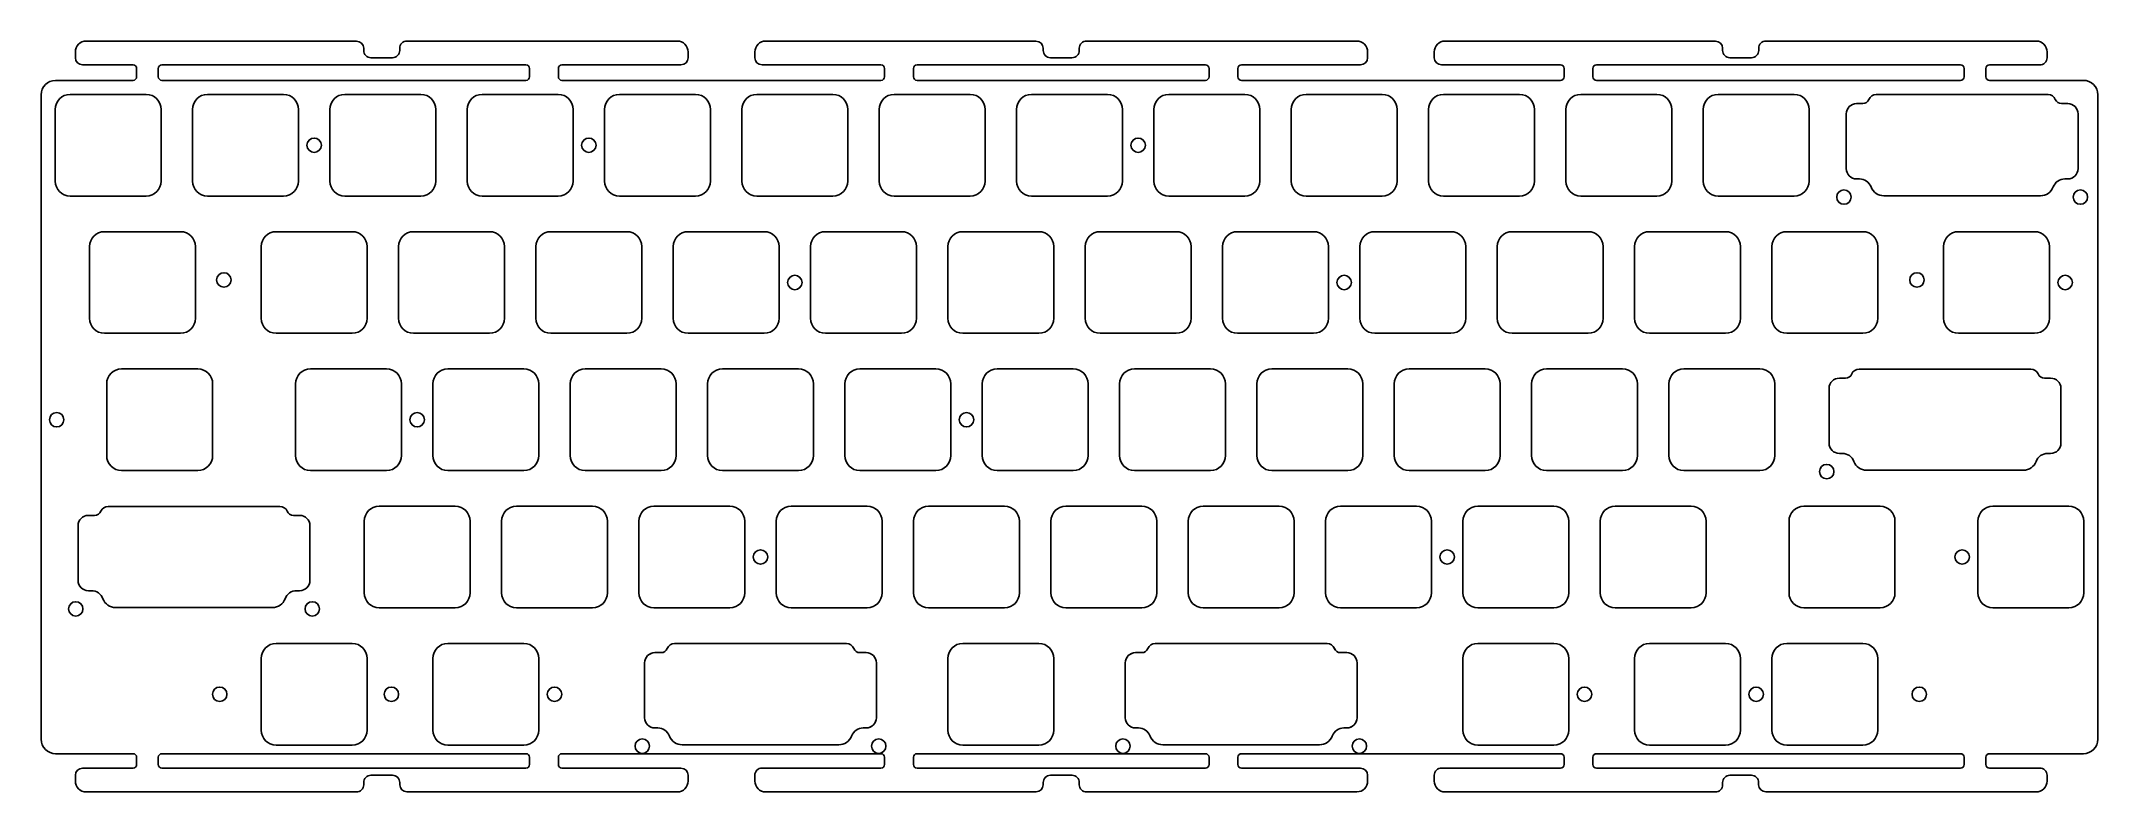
# Model space of a CAD drawing. Header units: millimetres. Extents: x -9 to 276, y -90 to 14.
import ezdxf

# ---------------------------------------------------------------- set-up
doc = ezdxf.new("R2010")
doc.units = ezdxf.units.MM
doc.layers.add('BLACK', color=7, linetype='CONTINUOUS')
doc.layers.add('Edge.Cuts', color=53, linetype='CONTINUOUS')

msp = doc.modelspace()

# ---------------------------------------------------------------- linework, layer by layer
at = {"layer": 'BLACK', "linetype": 'Continuous'}
for p, q in [((34.449869, 14.45), (-3.049999, 14.45)), ((78.949999, 14.45), (41.450004, 14.45)), ((128.701115, 14.45), (91.201251, 14.45)), ((173.201115, 14.45), (135.70125, 14.45)), ((222.952515, 14.45), (185.4525, 14.45)), ((267.452515, 14.45), (229.956413, 14.45)), ((-4.55, 12.949999), (-4.55, 12.150003)), ((35.450004, 13.15), (35.450004, 13.458978)), ((39.445279, 12.15), (36.449969, 12.15)), ((40.450004, 13.450023), (40.450004, 13.150023)), ((80.45, 12.150003), (80.45, 12.949999)), ((89.70125, 12.949999), (89.70125, 12.150003)), ((129.70125, 13.15), (129.70125, 13.458978)), ((133.696525, 12.15), (130.701215, 12.15)), ((134.70125, 13.450023), (134.70125, 13.150023)), ((174.70125, 12.150023), (174.70125, 12.938833)), ((183.9525, 12.950023), (183.9525, 12.146023)), ((223.95265, 13.15), (223.95265, 13.458978)), ((227.947925, 12.15), (224.952615, 12.15)), ((228.95265, 13.450023), (228.95265, 13.150023)), ((268.9525, 12.150123), (268.9525, 12.95)), ((3.45, 9), (-7.300002, 9)), ((-3.549997, 11.15), (3.45, 11.15)), ((3.95, 10.65), (3.95, 9.5)), ((6.95, 10.65), (6.95, 9.5)), ((57.95, 11.15), (7.45, 11.15)), ((7.45, 9), (57.95, 9)), ((58.45, 9.5), (58.45, 10.65)), ((62.45, 9.5), (62.45, 10.65)), ((62.95, 11.15), (79.449997, 11.15)), ((107.20125, 9), (62.95, 9)), ((90.701253, 11.15), (107.20125, 11.15)), ((107.70125, 10.65), (107.70125, 9.5)), ((111.70125, 10.65), (111.70125, 9.5)), ((152.20125, 11.15), (112.20125, 11.15)), ((112.20125, 9), (152.20125, 9)), ((152.70125, 9.5), (152.70125, 10.65)), ((156.70125, 9.5), (156.70125, 10.65)), ((157.20125, 11.15), (173.705905, 11.15)), ((201.4525, 9), (157.20125, 9)), ((184.952515, 11.15), (201.4525, 11.15)), ((201.9525, 10.65), (201.9525, 9.5)), ((205.9525, 10.65), (205.9525, 9.5)), ((256.9525, 11.15), (206.4525, 11.15)), ((206.4525, 9), (256.9525, 9)), ((257.4525, 9.5), (257.4525, 10.65)), ((260.4525, 9.5), (260.4525, 10.65)), ((260.9525, 11.15), (267.94137, 11.15)), ((274.000015, 9), (260.9525, 9)), ((-9.3, 7.000001), (-9.3, -82.449997)), ((5.275, 7.05), (-5.275001, 7.05)), ((24.325, 7.05), (13.775, 7.05)), ((43.375, 7.05), (32.825, 7.05)), ((62.425, 7.05), (51.875, 7.05)), ((81.475, 7.05), (70.925, 7.05)), ((100.525, 7.05), (89.975, 7.05)), ((119.575, 7.05), (109.025, 7.05)), ((138.625, 7.05), (128.075, 7.05)), ((157.675, 7.05), (147.125, 7.05)), ((176.725, 7.05), (166.175, 7.05)), ((195.775, 7.05), (185.225, 7.05)), ((214.825, 7.05), (204.275, 7.05)), ((233.875, 7.05), (223.325, 7.05)), ((276, -82.449877), (276, 7)), ((-7.35, 4.975001), (-7.35, -4.975001)), ((7.35, 4.975), (7.35, -4.975)), ((11.7, 4.975), (11.7, -4.975)), ((26.4, 4.975), (26.4, -4.975)), ((30.75, 4.975), (30.75, -4.975)), ((45.45, 4.975), (45.45, -4.975)), ((49.8, 4.975), (49.8, -4.975)), ((64.5, 4.975), (64.5, -4.975)), ((68.85, 4.975), (68.85, -4.975)), ((83.55, 4.975), (83.55, -4.975)), ((87.9, 4.975), (87.9, -4.975)), ((102.6, 4.975), (102.6, -4.975)), ((106.95, 4.975), (106.95, -4.975)), ((121.65, 4.975), (121.65, -4.975)), ((126, 4.975), (126, -4.975)), ((140.7, 4.975), (140.7, -4.975)), ((145.05, 4.975), (145.05, -4.975)), ((159.75, 4.975), (159.75, -4.975)), ((164.1, 4.975), (164.1, -4.975)), ((178.8, 4.975), (178.8, -4.975)), ((183.15, 4.975), (183.15, -4.975)), ((197.85, 4.975), (197.85, -4.975)), ((202.2, 4.975), (202.2, -4.975)), ((216.9, 4.975), (216.9, -4.975)), ((221.25, 4.975), (221.25, -4.975)), ((235.95, 4.975), (235.95, -4.975)), ((5.275, -7.05), (-5.275001, -7.05)), ((24.325, -7.05), (13.775, -7.05)), ((43.375, -7.05), (32.825, -7.05)), ((62.425, -7.05), (51.875, -7.05)), ((81.475, -7.05), (70.925, -7.05)), ((100.525, -7.05), (89.975, -7.05)), ((119.575, -7.05), (109.025, -7.05)), ((138.625, -7.05), (128.075, -7.05)), ((157.675, -7.05), (147.125, -7.05)), ((176.725, -7.05), (166.175, -7.05)), ((195.775, -7.05), (185.225, -7.05)), ((214.825, -7.05), (204.275, -7.05)), ((233.875, -7.05), (223.325, -7.05)), ((-2.587499, -14.074999), (-2.587499, -24.025001)), ((10.0375, -12), (-0.5125, -12)), ((12.1125, -14.075), (12.112501, -14.075)), ((12.112501, -14.075), (12.112501, -24.025)), ((21.225, -14.075), (21.225, -24.025)), ((33.85, -12), (23.3, -12)), ((35.925, -14.075), (35.925, -24.025)), ((40.275, -14.075), (40.275, -24.025)), ((52.9, -12), (42.35, -12)), ((54.975, -14.075), (54.975, -24.025)), ((59.325, -14.075), (59.325, -24.025)), ((71.95, -12), (61.4, -12)), ((74.025, -14.075), (74.025, -24.025)), ((78.375, -14.075), (78.375, -24.025)), ((91, -12), (80.45, -12)), ((93.075, -14.075), (93.075, -24.025)), ((97.425, -14.075), (97.425, -24.025)), ((110.05, -12), (99.5, -12)), ((112.125, -14.075), (112.125, -24.025)), ((116.475, -14.075), (116.475, -24.025)), ((129.1, -12), (118.55, -12)), ((131.175, -14.075), (131.175, -24.025)), ((135.525, -14.075), (135.525, -24.025)), ((148.15, -12), (137.6, -12)), ((150.225, -14.075), (150.225, -24.025)), ((154.575, -14.075), (154.575, -24.025)), ((167.2, -12), (156.65, -12)), ((169.275, -14.075), (169.275, -24.025)), ((173.625, -14.075), (173.625, -24.025)), ((186.25, -12), (175.7, -12)), ((188.325, -14.075), (188.325, -24.025)), ((192.675, -14.075), (192.675, -24.025)), ((205.3, -12), (194.75, -12)), ((207.375, -14.075), (207.375, -24.025)), ((211.725, -14.075), (211.725, -24.025)), ((224.35, -12), (213.8, -12)), ((226.425, -14.075), (226.425, -24.025)), ((230.775, -14.075), (230.775, -24.025)), ((243.4, -12), (232.85, -12)), ((245.475, -14.075), (245.475, -24.025)), ((10.0375, -26.1), (-0.5125, -26.1)), ((33.85, -26.1), (23.3, -26.1)), ((52.9, -26.1), (42.35, -26.1)), ((71.95, -26.1), (61.4, -26.1)), ((91, -26.1), (80.45, -26.1)), ((110.05, -26.1), (99.5, -26.1)), ((129.1, -26.1), (118.55, -26.1)), ((148.15, -26.1), (137.6, -26.1)), ((167.2, -26.1), (156.65, -26.1)), ((186.25, -26.1), (175.7, -26.1)), ((205.3, -26.1), (194.75, -26.1)), ((224.35, -26.1), (213.8, -26.1)), ((243.4, -26.1), (232.85, -26.1)), ((12.41875, -31.05), (1.868749, -31.05)), ((38.6125, -31.05), (28.0625, -31.05)), ((57.6625, -31.05), (47.1125, -31.05)), ((76.7125, -31.05), (66.1625, -31.05)), ((95.7625, -31.05), (85.2125, -31.05)), ((114.8125, -31.05), (104.2625, -31.05)), ((133.8625, -31.05), (123.3125, -31.05)), ((152.9125, -31.05), (142.3625, -31.05)), ((171.9625, -31.05), (161.4125, -31.05)), ((191.0125, -31.05), (180.4625, -31.05)), ((210.0625, -31.05), (199.5125, -31.05)), ((229.1125, -31.05), (218.5625, -31.05)), ((-0.20625, -33.125), (-0.20625, -43.075001)), ((14.49375, -33.125), (14.49375, -43.075)), ((25.9875, -33.125), (25.9875, -43.075)), ((40.6875, -33.125), (40.6875, -43.075)), ((45.0375, -33.125), (45.0375, -43.075)), ((59.7375, -33.125), (59.7375, -43.075)), ((64.0875, -33.125), (64.0875, -43.075)), ((78.7875, -33.125), (78.7875, -43.075)), ((83.1375, -33.125), (83.1375, -43.075)), ((97.8375, -33.125), (97.8375, -43.075)), ((102.1875, -33.125), (102.1875, -43.075)), ((116.8875, -33.125), (116.8875, -43.075)), ((121.2375, -33.125), (121.2375, -43.075)), ((135.9375, -33.125), (135.9375, -43.075)), ((140.2875, -33.125), (140.2875, -43.075)), ((154.9875, -33.125), (154.9875, -43.075)), ((159.3375, -33.125), (159.3375, -43.075)), ((174.0375, -33.125), (174.0375, -43.075)), ((178.3875, -33.125), (178.3875, -43.075)), ((193.0875, -33.125), (193.0875, -43.075)), ((197.4375, -33.125), (197.4375, -43.075)), ((212.1375, -33.125), (212.1375, -43.075)), ((216.4875, -33.125), (216.4875, -43.075)), ((231.1875, -33.125), (231.1875, -43.075)), ((12.41875, -45.15), (1.86875, -45.15)), ((38.6125, -45.15), (28.0625, -45.15)), ((57.6625, -45.15), (47.1125, -45.15)), ((76.7125, -45.15), (66.1625, -45.15)), ((95.7625, -45.15), (85.2125, -45.15)), ((114.8125, -45.15), (104.2625, -45.15)), ((133.8625, -45.15), (123.3125, -45.15)), ((152.9125, -45.15), (142.3625, -45.15)), ((171.9625, -45.15), (161.4125, -45.15)), ((191.0125, -45.15), (180.4625, -45.15)), ((210.0625, -45.15), (199.5125, -45.15)), ((229.1125, -45.15), (218.5625, -45.15)), ((48.1375, -50.1), (37.5875, -50.1)), ((67.1875, -50.1), (56.6375, -50.1)), ((86.2375, -50.1), (75.6875, -50.1)), ((105.2875, -50.1), (94.7375, -50.1)), ((124.3375, -50.1), (113.7875, -50.1)), ((143.3875, -50.1), (132.8375, -50.1)), ((162.4375, -50.1), (151.8875, -50.1)), ((181.4875, -50.1), (170.9375, -50.1)), ((200.5375, -50.1), (189.9875, -50.1)), ((219.5875, -50.1), (209.0375, -50.1)), ((245.78125, -50.1), (235.231249, -50.1)), ((271.975, -50.1), (261.424999, -50.1)), ((35.5125, -52.175), (35.5125, -62.125)), ((50.2125, -52.175), (50.2125, -62.125)), ((54.5625, -52.175), (54.5625, -62.125)), ((69.2625, -52.175), (69.2625, -62.125)), ((73.6125, -52.175), (73.6125, -62.125)), ((88.3125, -52.175), (88.3125, -62.125)), ((92.6625, -52.175), (92.6625, -62.125)), ((107.3625, -52.175), (107.3625, -62.125)), ((111.7125, -52.175), (111.7125, -62.125)), ((126.4125, -52.175), (126.4125, -62.125)), ((130.7625, -52.175), (130.7625, -62.125)), ((145.4625, -52.175), (145.4625, -62.125)), ((149.8125, -52.175), (149.8125, -62.125)), ((164.5125, -52.175), (164.5125, -62.125)), ((168.8625, -52.175), (168.8625, -62.125)), ((183.5625, -52.175), (183.5625, -62.125)), ((187.9125, -52.175), (187.9125, -62.125)), ((202.6125, -52.175), (202.6125, -62.125)), ((206.9625, -52.175), (206.9625, -62.125)), ((221.6625, -52.175), (221.6625, -62.125)), ((233.15625, -52.175), (233.15625, -62.125001)), ((247.85625, -52.175), (247.85625, -62.125)), ((259.35, -52.175), (259.35, -62.125001)), ((274.05, -52.175), (274.05, -62.125)), ((48.1375, -64.2), (37.5875, -64.2)), ((67.1875, -64.2), (56.6375, -64.2)), ((86.2375, -64.2), (75.6875, -64.2)), ((105.2875, -64.2), (94.7375, -64.2)), ((124.3375, -64.2), (113.7875, -64.2)), ((143.3875, -64.2), (132.8375, -64.2)), ((162.4375, -64.2), (151.8875, -64.2)), ((181.4875, -64.2), (170.9375, -64.2)), ((200.5375, -64.2), (189.9875, -64.2)), ((219.5875, -64.2), (209.0375, -64.2)), ((245.78125, -64.2), (235.23125, -64.2)), ((271.975, -64.2), (261.425, -64.2)), ((-7.299998, -84.45), (3.45, -84.45)), ((3.95, -84.95), (3.95, -85.95)), ((6.95, -84.95), (6.95, -85.95)), ((57.95, -84.45), (7.45, -84.45)), ((58.45, -85.95), (58.45, -84.95)), ((62.45, -85.95), (62.45, -84.95)), ((62.95, -84.45), (107.20125, -84.45)), ((107.70125, -84.95), (107.70125, -85.95)), ((111.70125, -84.95), (111.70125, -85.95)), ((152.20125, -84.45), (112.20125, -84.45)), ((152.70125, -85.95), (152.70125, -84.95)), ((156.70125, -85.95), (156.70125, -84.95)), ((157.20125, -84.45), (201.4525, -84.45)), ((201.9525, -84.95), (201.9525, -85.95)), ((205.9525, -84.95), (205.9525, -85.95)), ((256.9525, -84.45), (206.4525, -84.45)), ((257.4525, -85.95), (257.4525, -84.95)), ((260.4525, -85.95), (260.4525, -84.95)), ((260.9525, -84.45), (273.984295, -84.45)), ((-4.55, -87.450003), (-4.55, -88.249999)), ((3.45, -86.45), (-3.549997, -86.45)), ((7.45, -86.45), (57.95, -86.45)), ((36.454593, -87.45), (39.449903, -87.45)), ((79.45, -86.45), (62.95, -86.45)), ((80.45, -88.249999), (80.45, -87.449998)), ((89.70125, -87.449999), (89.70125, -88.249999)), ((107.20125, -86.45), (90.70125, -86.45)), ((112.20125, -86.45), (152.20125, -86.45)), ((130.70125, -87.45), (133.701215, -87.45)), ((173.701115, -86.45), (157.20125, -86.45)), ((174.70125, -88.249977), (174.70125, -87.440912)), ((183.9525, -87.449977), (183.9525, -88.254559)), ((201.4525, -86.45), (184.9525, -86.45)), ((206.4525, -86.45), (256.9525, -86.45)), ((224.946095, -87.45), (227.941405, -87.45)), ((267.952515, -86.45), (260.9525, -86.45)), ((268.9525, -88.249877), (268.9525, -87.45)), ((-3.049999, -89.75), (34.454562, -89.75)), ((35.449868, -88.750023), (35.449868, -88.450023)), ((40.449868, -88.45), (40.449868, -88.758978)), ((41.450003, -89.75), (78.949999, -89.75)), ((91.201251, -89.75), (128.705905, -89.75)), ((129.70125, -88.749977), (129.70125, -88.449977)), ((134.70125, -88.459242), (134.70125, -88.75)), ((135.701215, -89.75), (173.206959, -89.75)), ((185.452515, -89.75), (222.94137, -89.75)), ((223.94137, -88.750023), (223.94137, -88.450023)), ((228.94137, -88.45), (228.94137, -88.758978)), ((229.941505, -89.75), (267.438888, -89.75))]:
    msp.add_line(p, q, dxfattribs=at)
at = {"layer": 'BLACK'}
for centre in [(28.575, 0), (66.675, 0), (142.875, 0), (16.04875, -18.7), (95.25, -19.05), (171.45, -19.05), (250.9012, -18.7), (-7.14375, -38.1), (42.8625, -38.1), (119.0625, -38.1), (90.4875, -57.15), (185.7375, -57.15), (257.175, -57.15)]:
    msp.add_circle(centre, 1, dxfattribs=at)
for centre, radius, start, end in [((-3.049999, 12.949999), 1.500001, 90, 180), ((34.449898, 13.449853), 1.000147, 0.52275407, 90.00166133), ((41.44999, 13.450014), 0.999986, 89.99919785, 179.99948433), ((78.949999, 12.949999), 1.500001, 0, 90), ((91.201251, 12.949999), 1.500001, 90, 180), ((128.701115, 13.449823), 1.000177, 0.52445741, 90), ((135.701215, 13.450023), 0.999965, 89.9979946, 180), ((173.201115, 12.949823), 1.500177, 359.58025821, 90), ((185.452415, 12.950023), 1.499915, 89.99675319, 180), ((222.952544, 13.449853), 1.000147, 0.52275407, 90.00166133), ((229.952636, 13.450014), 0.999986, 89.99919785, 179.99948433), ((267.452515, 12.950023), 1.499977, 359.99912146, 90), ((-3.549997, 12.150003), 1.000003, 180, 270), ((36.449926, 13.149922), 0.999922, 179.99553058, 270.00246391), ((39.449971, 13.150022), 1.000033, 269.73117609, 0.00005729), ((79.449997, 12.150003), 1.000003, 270, 0), ((90.701253, 12.150003), 1.000003, 180, 270), ((130.701215, 13.149923), 0.999923, 179.99558807, 270), ((133.701215, 13.150023), 1.000035, 269.73129094, 0), ((173.701215, 12.150023), 1.000035, 270.26870906, 0), ((184.952515, 12.150023), 1.000023, 180.22917846, 270), ((224.952572, 13.149922), 0.999922, 179.99553058, 270.00246391), ((227.952617, 13.150022), 1.000033, 269.73117609, 0.00005729), ((267.952315, 12.150123), 1.000185, 269.37299985, 0), ((-7.300001, 7.000001), 1.999999, 90.00002865, 180), ((3.449972, 10.649985), 0.500015, 0.00171878, 89.99679153), ((3.449972, 9.499985), 0.500028, 270.00320866, 0.00171878), ((7.449972, 9.499985), 0.499985, 179.99828103, 270.00320866), ((7.449972, 10.649985), 0.499972, 89.99679153, 179.99828103), ((57.949972, 10.649985), 0.500015, 0.00171878, 89.99679153), ((57.949972, 9.499985), 0.500028, 270.00320866, 0.00171878), ((62.949972, 9.499985), 0.499985, 179.99828103, 270.00320866), ((62.949972, 10.649985), 0.499972, 89.99679153, 179.99828103), ((107.201272, 10.649985), 0.500015, 0.00171895, 90.00252094), ((107.201272, 9.499985), 0.499978, 269.99747891, 0.00171895), ((112.201272, 10.649985), 0.500022, 90.00252094, 179.9982812), ((112.201272, 9.499985), 0.499985, 179.9982812, 269.99747891), ((152.201272, 10.649985), 0.500015, 0.00171895, 90.00252094), ((152.201272, 9.499985), 0.499978, 269.99747891, 0.00171895), ((157.201272, 10.649985), 0.500022, 90.00252094, 179.9982812), ((157.201272, 9.499985), 0.499985, 179.9982812, 269.99747891), ((201.452472, 10.649985), 0.500015, 0.00171878, 89.99679153), ((201.452472, 9.499985), 0.500028, 270.00320866, 0.00171878), ((206.452472, 9.499985), 0.499985, 179.99828103, 270.00320866), ((206.452472, 10.649985), 0.499972, 89.99679153, 179.99828103), ((256.952472, 10.649985), 0.500015, 0.00171878, 89.99679153), ((256.952472, 9.499985), 0.500028, 270.00320866, 0.00171878), ((260.952472, 9.499985), 0.499985, 179.99828103, 270.00320866), ((260.952472, 10.649985), 0.499972, 89.99679153, 179.99828103), ((274.000015, 7.000023), 1.999977, 359.99934109, 90), ((-5.275001, 4.975001), 2.074999, 90, 180), ((5.275, 4.975), 2.075, 0, 90), ((13.775, 4.975), 2.075, 90, 180), ((24.325, 4.975), 2.075, 0, 90), ((32.825, 4.975), 2.075, 90, 180), ((43.375, 4.975), 2.075, 0, 90), ((51.875, 4.975), 2.075, 90, 180), ((62.425, 4.975), 2.075, 0, 90), ((70.925, 4.975), 2.075, 90, 180), ((81.475, 4.975), 2.075, 0, 90), ((89.975, 4.975), 2.075, 90, 180), ((100.525, 4.975), 2.075, 0, 90), ((109.025, 4.975), 2.075, 90, 180), ((119.575, 4.975), 2.075, 0, 90), ((128.075, 4.975), 2.075, 90, 180), ((138.625, 4.975), 2.075, 0, 90), ((147.125, 4.975), 2.075, 90, 180), ((157.675, 4.975), 2.075, 0, 90), ((166.175, 4.975), 2.075, 90, 180), ((176.725, 4.975), 2.075, 0, 90), ((185.225, 4.975), 2.075, 90, 180), ((195.775, 4.975), 2.075, 0, 90), ((204.275, 4.975), 2.075, 90, 180), ((214.825, 4.975), 2.075, 0, 90), ((223.325, 4.975), 2.075, 90, 180), ((233.875, 4.975), 2.075, 0, 90), ((-5.275001, -4.975001), 2.074999, 180, 270), ((5.275, -4.975), 2.075, 270, 0), ((13.775, -4.975), 2.075, 180, 270), ((24.325, -4.975), 2.075, 270, 0), ((32.825, -4.975), 2.075, 180, 270), ((43.375, -4.975), 2.075, 270, 0), ((51.875, -4.975), 2.075, 180, 270), ((62.425, -4.975), 2.075, 270, 0), ((70.925, -4.975), 2.075, 180, 270), ((81.475, -4.975), 2.075, 270, 0), ((89.975, -4.975), 2.075, 180, 270), ((100.525, -4.975), 2.075, 270, 0), ((109.025, -4.975), 2.075, 180, 270), ((119.575, -4.975), 2.075, 270, 0), ((128.075, -4.975), 2.075, 180, 270), ((138.625, -4.975), 2.075, 270, 0), ((147.125, -4.975), 2.075, 180, 270), ((157.675, -4.975), 2.075, 270, 0), ((166.175, -4.975), 2.075, 180, 270), ((176.725, -4.975), 2.075, 270, 0), ((185.225, -4.975), 2.075, 180, 270), ((195.775, -4.975), 2.075, 270, 0), ((204.275, -4.975), 2.075, 180, 270), ((214.825, -4.975), 2.075, 270, 0), ((223.325, -4.975), 2.075, 180, 270), ((233.875, -4.975), 2.075, 270, 0), ((-0.5125, -14.074999), 2.074999, 90, 180), ((10.0375, -14.075), 2.075, 0, 90), ((23.3, -14.075), 2.075, 90, 180), ((33.85, -14.075), 2.075, 0, 90), ((42.35, -14.075), 2.075, 90, 180), ((52.9, -14.075), 2.075, 0, 90), ((61.4, -14.075), 2.075, 90, 180), ((71.95, -14.075), 2.075, 0, 90), ((80.45, -14.075), 2.075, 90, 180), ((91, -14.075), 2.075, 0, 90), ((99.5, -14.075), 2.075, 90, 180), ((110.05, -14.075), 2.075, 0, 90), ((118.55, -14.075), 2.075, 90, 180), ((129.1, -14.075), 2.075, 0, 90), ((137.6, -14.075), 2.075, 90, 180), ((148.15, -14.075), 2.075, 0, 90), ((156.65, -14.075), 2.075, 90, 180), ((167.2, -14.075), 2.075, 0, 90), ((175.7, -14.075), 2.075, 90, 180), ((186.25, -14.075), 2.075, 0, 90), ((194.75, -14.075), 2.075, 90, 180), ((205.3, -14.075), 2.075, 0, 90), ((213.8, -14.075), 2.075, 90, 180), ((224.35, -14.075), 2.075, 0, 90), ((232.85, -14.075), 2.075, 90, 180), ((243.4, -14.075), 2.075, 0, 90), ((-0.5125, -24.025001), 2.074999, 180, 270), ((10.0375, -24.025), 2.075001, 270, 0), ((23.3, -24.025), 2.075, 180, 270), ((33.85, -24.025), 2.075, 270, 0), ((42.35, -24.025), 2.075, 180, 270), ((52.9, -24.025), 2.075, 270, 0), ((61.4, -24.025), 2.075, 180, 270), ((71.95, -24.025), 2.075, 270, 0), ((80.45, -24.025), 2.075, 180, 270), ((91, -24.025), 2.075, 270, 0), ((99.5, -24.025), 2.075, 180, 270), ((110.05, -24.025), 2.075, 270, 0), ((118.55, -24.025), 2.075, 180, 270), ((129.1, -24.025), 2.075, 270, 0), ((137.6, -24.025), 2.075, 180, 270), ((148.15, -24.025), 2.075, 270, 0), ((156.65, -24.025), 2.075, 180, 270), ((167.2, -24.025), 2.075, 270, 0), ((175.7, -24.025), 2.075, 180, 270), ((186.25, -24.025), 2.075, 270, 0), ((194.75, -24.025), 2.075, 180, 270), ((205.3, -24.025), 2.075, 270, 0), ((213.8, -24.025), 2.075, 180, 270), ((224.35, -24.025), 2.075, 270, 0), ((232.85, -24.025), 2.075, 180, 270), ((243.4, -24.025), 2.075, 270, 0), ((1.868754, -33.125004), 2.075004, 90.00013806, 179.99988955), ((12.41875, -33.125), 2.075, 0, 90), ((28.0625, -33.125), 2.075, 90, 180), ((38.6125, -33.125), 2.075, 0, 90), ((47.1125, -33.125), 2.075, 90, 180), ((57.6625, -33.125), 2.075, 0, 90), ((66.1625, -33.125), 2.075, 90, 180), ((76.7125, -33.125), 2.075, 0, 90), ((85.2125, -33.125), 2.075, 90, 180), ((95.7625, -33.125), 2.075, 0, 90), ((104.2625, -33.125), 2.075, 90, 180), ((114.8125, -33.125), 2.075, 0, 90), ((123.3125, -33.125), 2.075, 90, 180), ((133.8625, -33.125), 2.075, 0, 90), ((142.3625, -33.125), 2.075, 90, 180), ((152.9125, -33.125), 2.075, 0, 90), ((161.4125, -33.125), 2.075, 90, 180), ((171.9625, -33.125), 2.075, 0, 90), ((180.4625, -33.125), 2.075, 90, 180), ((191.0125, -33.125), 2.075, 0, 90), ((199.5125, -33.125), 2.075, 90, 180), ((210.0625, -33.125), 2.075, 0, 90), ((218.5625, -33.125), 2.075, 90, 180), ((229.1125, -33.125), 2.075, 0, 90), ((1.868752, -43.074998), 2.075002, 180.00008284, 269.99994478), ((12.41875, -43.075), 2.075, 270, 0), ((28.0625, -43.075), 2.075, 180, 270), ((38.6125, -43.075), 2.075, 270, 0), ((47.1125, -43.075), 2.075, 180, 270), ((57.6625, -43.075), 2.075, 270, 0), ((66.1625, -43.075), 2.075, 180, 270), ((76.7125, -43.075), 2.075, 270, 0), ((85.2125, -43.075), 2.075, 180, 270), ((95.7625, -43.075), 2.075, 270, 0), ((104.2625, -43.075), 2.075, 180, 270), ((114.8125, -43.075), 2.075, 270, 0), ((123.3125, -43.075), 2.075, 180, 270), ((133.8625, -43.075), 2.075, 270, 0), ((142.3625, -43.075), 2.075, 180, 270), ((152.9125, -43.075), 2.075, 270, 0), ((161.4125, -43.075), 2.075, 180, 270), ((171.9625, -43.075), 2.075, 270, 0), ((180.4625, -43.075), 2.075, 180, 270), ((191.0125, -43.075), 2.075, 270, 0), ((199.5125, -43.075), 2.075, 180, 270), ((210.0625, -43.075), 2.075, 270, 0), ((218.5625, -43.075), 2.075, 180, 270), ((229.1125, -43.075), 2.075, 270, 0), ((37.5875, -52.175), 2.075, 90, 180), ((48.1375, -52.175), 2.075, 0, 90), ((56.6375, -52.175), 2.075, 90, 180), ((67.1875, -52.175), 2.075, 0, 90), ((75.6875, -52.175), 2.075, 90, 180), ((86.2375, -52.175), 2.075, 0, 90), ((94.7375, -52.175), 2.075, 90, 180), ((105.2875, -52.175), 2.075, 0, 90), ((113.7875, -52.175), 2.075, 90, 180), ((124.3375, -52.175), 2.075, 0, 90), ((132.8375, -52.175), 2.075, 90, 180), ((143.3875, -52.175), 2.075, 0, 90), ((151.8875, -52.175), 2.075, 90, 180), ((162.4375, -52.175), 2.075, 0, 90), ((170.9375, -52.175), 2.075, 90, 180), ((181.4875, -52.175), 2.075, 0, 90), ((189.9875, -52.175), 2.075, 90, 180), ((200.5375, -52.175), 2.075, 0, 90), ((209.0375, -52.175), 2.075, 90, 180), ((219.5875, -52.175), 2.075, 0, 90), ((235.231254, -52.175004), 2.075004, 90.00013806, 179.99988955), ((245.78125, -52.175), 2.075, 0, 90), ((261.425004, -52.175004), 2.075004, 90.00013806, 179.99988955), ((271.975, -52.175), 2.075, 0, 90), ((37.5875, -62.125), 2.075, 180, 270), ((48.1375, -62.125), 2.075, 270, 0), ((56.6375, -62.125), 2.075, 180, 270), ((67.1875, -62.125), 2.075, 270, 0), ((75.6875, -62.125), 2.075, 180, 270), ((86.2375, -62.125), 2.075, 270, 0), ((94.7375, -62.125), 2.075, 180, 270), ((105.2875, -62.125), 2.075, 270, 0), ((113.7875, -62.125), 2.075, 180, 270), ((124.3375, -62.125), 2.075, 270, 0), ((132.8375, -62.125), 2.075, 180, 270), ((143.3875, -62.125), 2.075, 270, 0), ((151.8875, -62.125), 2.075, 180, 270), ((162.4375, -62.125), 2.075, 270, 0), ((170.9375, -62.125), 2.075, 180, 270), ((181.4875, -62.125), 2.075, 270, 0), ((189.9875, -62.125), 2.075, 180, 270), ((200.5375, -62.125), 2.075, 270, 0), ((209.0375, -62.125), 2.075, 180, 270), ((219.5875, -62.125), 2.075, 270, 0), ((235.231252, -62.124998), 2.075002, 180.00008284, 269.99994478), ((245.78125, -62.125), 2.075, 270, 0), ((261.425002, -62.124998), 2.075002, 180.00008284, 269.99994478), ((271.975, -62.125), 2.075, 270, 0), ((-7.299998, -82.449998), 2.000002, 179.99997135, 270), ((273.999815, -82.449877), 2.000185, 269.55542102, 0), ((3.449972, -84.950015), 0.500015, 0.00171878, 89.99679153), ((7.449972, -84.950015), 0.499972, 89.99679153, 179.99828103), ((57.949972, -84.950015), 0.500015, 0.00171878, 89.99679153), ((62.949972, -84.950015), 0.499972, 89.99679153, 179.99828103), ((107.201272, -84.950015), 0.500015, 0.00171895, 90.00252094), ((112.201272, -84.950015), 0.500022, 90.00252094, 179.9982812), ((152.201272, -84.950015), 0.500015, 0.00171895, 90.00252094), ((157.201272, -84.950015), 0.500022, 90.00252094, 179.9982812), ((201.452472, -84.950015), 0.500015, 0.00171878, 89.99679153), ((206.452472, -84.950015), 0.499972, 89.99679153, 179.99828103), ((256.952472, -84.950015), 0.500015, 0.00171878, 89.99679153), ((260.952472, -84.950015), 0.499972, 89.99679153, 179.99828103), ((-3.549997, -87.450003), 1.000003, 90, 180), ((-3.049999, -88.249999), 1.500001, 180, 270), ((3.449972, -85.950015), 0.500028, 270.00320866, 0.00171878), ((7.449972, -85.950015), 0.499985, 179.99828103, 270.00320866), ((36.449901, -88.450022), 1.000033, 89.73117609, 180.00005729), ((39.449946, -88.449922), 0.999922, 359.99553058, 90.00246391), ((57.949972, -85.950015), 0.500028, 270.00320866, 0.00171878), ((62.949972, -85.950015), 0.499985, 179.99828103, 270.00320866), ((78.949999, -88.249999), 1.500001, 270, 0), ((79.450001, -87.449999), 0.999999, 0.0000573, 90.0000573), ((90.701249, -87.449999), 0.999999, 89.9999427, 180), ((91.201251, -88.249999), 1.500001, 180, 270), ((107.201272, -85.950015), 0.499978, 269.99747891, 0.00171895), ((112.201272, -85.950015), 0.499985, 179.9982812, 269.99747891), ((130.701215, -88.449977), 0.999965, 89.9979946, 180), ((133.701115, -88.450177), 1.000177, 359.48069809, 89.99427144), ((152.201272, -85.950015), 0.499978, 269.99747891, 0.00171895), ((157.201272, -85.950015), 0.499985, 179.9982812, 269.99747891), ((173.201215, -88.249977), 1.500035, 270.2194002, 0), ((173.701115, -87.450177), 1.000177, 0.53075856, 90), ((185.452515, -88.249977), 1.500023, 180.17501721, 270), ((184.952415, -87.449977), 0.999915, 89.99512975, 180), ((201.452472, -85.950015), 0.500028, 270.00320866, 0.00171878), ((206.452472, -85.950015), 0.499985, 179.99828103, 270.00320866), ((224.941403, -88.450022), 1.000033, 89.73117609, 180.00005729), ((227.941448, -88.449922), 0.999922, 359.99553058, 90.00246391), ((256.952472, -85.950015), 0.500028, 270.00320866, 0.00171878), ((260.952472, -85.950015), 0.499985, 179.99828103, 270.00320866), ((267.452315, -88.249877), 1.500185, 269.48718213, 0), ((267.952515, -87.449977), 0.999977, 359.99868218, 90), ((34.449882, -88.750014), 0.999986, 269.99919785, 359.99948433), ((41.449974, -88.749853), 1.000147, 180.52275407, 270.00166133), ((128.701215, -88.749977), 1.000035, 270.26870906, 0), ((135.701215, -88.750077), 0.999923, 179.99558807, 270), ((222.941384, -88.750014), 0.999986, 269.99919785, 359.99948433), ((229.941476, -88.749853), 1.000147, 180.52275407, 270.00166133)]:
    msp.add_arc(centre, radius, start, end, dxfattribs=at)
at = {"layer": 'Edge.Cuts', "linetype": 'CONTINUOUS'}
for p, q in [((242.52436, 5.77544), (243.38997, 5.77544)), ((245.24718, 7.0276), (269.10242, 7.0276)), ((270.95963, 5.77544), (271.82524, 5.77544)), ((241.09936, -3.25044), (241.09936, 4.35044)), ((273.25024, 4.35044), (273.25024, -3.25044)), ((242.9284, -4.67544), (242.52436, -4.67544)), ((271.82524, -4.67544), (271.4212, -4.67544)), ((268.0503, -7.01191), (246.2993, -7.01191)), ((254.5875, -14.075), (254.5875, -24.025001)), ((267.2125, -12), (256.662499, -12)), ((269.2875, -14.075), (269.2875, -24.025)), ((267.2125, -26.1), (256.6625, -26.1)), ((242.86593, -31.0724), (266.72117, -31.0724)), ((238.71811, -41.35044), (238.71811, -33.74956)), ((240.14311, -32.32456), (241.00872, -32.32456)), ((268.57838, -32.32456), (269.44399, -32.32456)), ((270.86899, -33.74956), (270.86899, -41.35044)), ((240.54715, -42.77544), (240.14311, -42.77544)), ((269.44399, -42.77544), (269.03995, -42.77544)), ((265.66905, -45.11191), (243.91805, -45.11191)), ((-0.02157, -50.1224), (23.83367, -50.1224)), ((-4.16939, -60.40044), (-4.16939, -52.79956)), ((-2.74439, -51.37456), (-1.87878, -51.37456)), ((25.69088, -51.37456), (26.55649, -51.37456)), ((27.98149, -52.79956), (27.98149, -60.40044)), ((-2.34035, -61.82544), (-2.74439, -61.82544)), ((26.55649, -61.82544), (26.15245, -61.82544)), ((22.78155, -64.16191), (1.03055, -64.16191)), ((21.225, -71.225), (21.225, -81.175001)), ((21.225, -71.225), (21.225, -81.175001)), ((33.85, -69.15), (23.299999, -69.15)), ((33.85, -69.15), (23.299999, -69.15)), ((35.925, -71.225), (35.925, -81.175)), ((35.925, -71.225), (35.925, -81.175)), ((45.0375, -71.225), (45.0375, -81.175001)), ((45.0375, -71.225), (45.0375, -81.175001)), ((57.6625, -69.15), (47.112499, -69.15)), ((57.6625, -69.15), (47.112499, -69.15)), ((59.7375, -71.225), (59.7375, -81.175)), ((59.7375, -71.225), (59.7375, -81.175)), ((75.83686, -70.42456), (76.70247, -70.42456)), ((75.849012, -70.42456), (76.702575, -70.42456)), ((76.702575, -70.424548), (76.702575, -70.42456)), ((78.55968, -69.1724), (102.41492, -69.1724)), ((78.559875, -69.172411), (78.559875, -69.1724)), ((78.559875, -69.1724), (102.415075, -69.1724)), ((104.27213, -70.42456), (105.13774, -70.42456)), ((104.272275, -70.42456), (105.137875, -70.42456)), ((116.475, -71.225), (116.475, -81.175001)), ((116.475, -71.225), (116.475, -81.175001)), ((129.1, -69.15), (118.549999, -69.15)), ((129.1, -69.15), (118.549999, -69.15)), ((131.175, -71.225), (131.175, -81.175)), ((131.175, -71.225), (131.175, -81.175)), ((142.51186, -70.42456), (143.37747, -70.42456)), ((142.524012, -70.42456), (143.377575, -70.42456)), ((143.377575, -70.424548), (143.377575, -70.42456)), ((145.23468, -69.1724), (169.08992, -69.1724)), ((145.234875, -69.172411), (145.234875, -69.1724)), ((145.234875, -69.1724), (169.090075, -69.1724)), ((170.94713, -70.42456), (171.81274, -70.42456)), ((170.947275, -70.42456), (171.812875, -70.42456)), ((187.9125, -71.225), (187.9125, -81.175001)), ((187.9125, -71.225), (187.9125, -81.175001)), ((200.5375, -69.15), (189.987499, -69.15)), ((200.5375, -69.15), (189.987499, -69.15)), ((202.6125, -71.225), (202.6125, -81.175)), ((202.6125, -71.225), (202.6125, -81.175)), ((211.725, -71.225), (211.725, -81.175001)), ((211.725, -71.225), (211.725, -81.175001)), ((224.35, -69.15), (213.799999, -69.15)), ((224.35, -69.15), (213.799999, -69.15)), ((226.425, -71.225), (226.425, -81.175)), ((226.425, -71.225), (226.425, -81.175)), ((230.775, -71.225), (230.775, -81.175001)), ((230.775, -71.225), (230.775, -81.175001)), ((243.4, -69.15), (232.849999, -69.15)), ((243.4, -69.15), (232.849999, -69.15)), ((245.475, -71.225), (245.475, -81.175)), ((245.475, -71.225), (245.475, -81.175)), ((74.41186, -79.45044), (74.41186, -71.84956)), ((74.411985, -79.45044), (74.411985, -71.8497)), ((106.56274, -71.84956), (106.56274, -79.45044)), ((106.562865, -71.84956), (106.562865, -79.4504)), ((141.08686, -79.45044), (141.08686, -71.84956)), ((141.086985, -79.45044), (141.086985, -71.8497)), ((173.23774, -71.84956), (173.23774, -79.45044)), ((173.237865, -71.84956), (173.237865, -79.4504)), ((76.2409, -80.87544), (75.83686, -80.87544)), ((76.241075, -80.87544), (75.836975, -80.87544)), ((105.13774, -80.87544), (104.7337, -80.87544)), ((105.125958, -80.87544), (104.733825, -80.87544)), ((142.9159, -80.87544), (142.51186, -80.87544)), ((142.916075, -80.87544), (142.511975, -80.87544)), ((171.81274, -80.87544), (171.4087, -80.87544)), ((171.800958, -80.87544), (171.408825, -80.87544)), ((33.85, -83.25), (23.3, -83.25)), ((33.85, -83.25), (23.3, -83.25)), ((57.6625, -83.25), (47.1125, -83.25)), ((57.6625, -83.25), (47.1125, -83.25)), ((101.3628, -83.21191), (79.6118, -83.21191)), ((101.362925, -83.21191), (79.612075, -83.21191)), ((129.1, -83.25), (118.55, -83.25)), ((129.1, -83.25), (118.55, -83.25)), ((168.0378, -83.21191), (146.2868, -83.21191)), ((168.037925, -83.21191), (146.287075, -83.21191)), ((200.5375, -83.25), (189.9875, -83.25)), ((200.5375, -83.25), (189.9875, -83.25)), ((224.35, -83.25), (213.8, -83.25)), ((224.35, -83.25), (213.8, -83.25)), ((243.4, -83.25), (232.85, -83.25)), ((243.4, -83.25), (232.85, -83.25))]:
    msp.add_line(p, q, dxfattribs=at)
at = {"layer": 'Edge.Cuts'}
for centre in [(240.775, -7.2), (273.575, -7.2), (271.4625, -19.05), (238.39375, -45.3), (-4.49375, -64.35), (28.30625, -64.35), (15.478125, -76.2), (39.290625, -76.2), (61.9125, -76.2), (204.7875, -76.2), (228.6, -76.2), (251.221875, -76.2), (74.0875, -83.4), (106.8875, -83.4), (140.7625, -83.4), (173.5625, -83.4)]:
    msp.add_circle(centre, 1, dxfattribs=at)
for centre, radius, start, end in [((242.52436, 4.35044), 1.425, 90, 180), ((243.38997, 6.70385), 0.928411, -90, -22.02270195), ((245.2472, 5.9526), 1.075006, 90.00106597, 157.97610066), ((269.1024, 5.9526), 1.075, 22.02389934, 89.99893403), ((270.9596, 6.7039), 0.92846, -157.97374324, -89.99814868), ((271.82524, 4.35044), 1.425, 0, 90), ((242.52436, -3.25044), 1.425, -180, -90), ((242.92841, -6.40037), 1.72493, 20.54597615, 90.00033216), ((271.4212, -6.4004), 1.724938, 90, 159.45340178), ((271.8252, -3.2504), 1.42504, -89.99839174, -0.00160826), ((246.29931, -5.13696), 1.87495, -159.45407657, -90.00030559), ((268.0503, -5.137), 1.874943, -90, -20.54506499), ((256.6625, -14.075), 2.075, 90.00002761, 180), ((267.2125, -14.075), 2.075, 0, 90), ((256.6625, -24.025), 2.075, -179.99997239, -90), ((267.2125, -24.025), 2.075, -90, 0), ((242.86595, -32.1474), 1.075006, 90.00106597, 157.97610066), ((266.72115, -32.1474), 1.075, 22.02389934, 89.99893403), ((240.14311, -33.74956), 1.425, 90, 180), ((241.00872, -31.39615), 0.928411, -90, -22.02270195), ((268.57835, -31.3961), 0.92846, -157.97374324, -89.99814868), ((269.44399, -33.74956), 1.425, 0, 90), ((240.14311, -41.35044), 1.425, -180, -90), ((240.54716, -44.50037), 1.72493, 20.54597615, 90.00033216), ((269.03995, -44.5004), 1.724938, 90, 159.45340178), ((269.44395, -41.3504), 1.42504, -89.99839174, -0.00160826), ((243.91806, -43.23696), 1.87495, -159.45407657, -90.00030559), ((265.66905, -43.237), 1.874943, -90, -20.54506499), ((-1.87878, -50.44615), 0.928411, -90, -22.02270195), ((-0.02155, -51.1974), 1.075006, 90.00106597, 157.97610066), ((23.83365, -51.1974), 1.075, 22.02389934, 89.99893403), ((25.69085, -50.4461), 0.92846, -157.97374324, -89.99814868), ((-2.74439, -52.79956), 1.425, 90, 180), ((26.55649, -52.79956), 1.425, 0, 90), ((-2.74439, -60.40044), 1.425, -180, -90), ((-2.34034, -63.55037), 1.72493, 20.54597615, 90.00033216), ((26.15245, -63.5504), 1.724938, 90, 159.45340178), ((26.55645, -60.4004), 1.42504, -89.99839174, -0.00160826), ((1.03056, -62.28696), 1.87495, -159.45407657, -90.00030559), ((22.78155, -62.287), 1.874943, -90, -20.54506499), ((23.3, -71.225), 2.075, 90.00002761, 180), ((23.3, -71.225), 2.075, 90.00002761, 180), ((33.85, -71.225), 2.075, 0, 90), ((33.85, -71.225), 2.075, 0, 90), ((47.1125, -71.225), 2.075, 90.00002761, 180), ((47.1125, -71.225), 2.075, 90.00002761, 180), ((57.6625, -71.225), 2.075, 0, 90), ((57.6625, -71.225), 2.075, 0, 90), ((75.83686, -71.84956), 1.425, 90, 180), ((75.8371, -71.8496), 1.425115, -270.47891951, -179.99597957), ((76.70247, -69.49615), 0.928411, -90, -22.02270195), ((76.7026, -69.4962), 0.928388, -90.00154288, -22.01995704), ((78.5597, -70.2474), 1.075006, 90.00106597, 157.97610066), ((78.5598, -70.2474), 1.074983, 89.99600256, 157.97560099), ((102.4149, -70.2474), 1.075, 22.02389934, 89.99893403), ((102.415, -70.2474), 1.075, 22.02339581, 89.99600262), ((104.2721, -69.4961), 0.92846, -157.97374324, -89.99814868), ((104.2723, -69.4961), 0.92846, -157.97545325, -90.00154276), ((105.13774, -71.84956), 1.425, 0, 90), ((105.1379, -71.8495), 1.42494, -0.00241256, 90.00100523), ((118.55, -71.225), 2.075, 90.00002761, 180), ((118.55, -71.225), 2.075, 90.00002761, 180), ((129.1, -71.225), 2.075, 0, 90), ((129.1, -71.225), 2.075, 0, 90), ((142.51186, -71.84956), 1.425, 90, 180), ((142.5121, -71.8496), 1.425115, -270.47891951, -179.99597957), ((143.37747, -69.49615), 0.928411, -90, -22.02270195), ((143.3776, -69.4962), 0.928388, -90.00154288, -22.01995704), ((145.2347, -70.2474), 1.075006, 90.00106597, 157.97610066), ((145.2348, -70.2474), 1.074983, 89.99600256, 157.97560099), ((169.0899, -70.2474), 1.075, 22.02389934, 89.99893403), ((169.09, -70.2474), 1.075, 22.02339581, 89.99600262), ((170.9471, -69.4961), 0.92846, -157.97374324, -89.99814868), ((170.9473, -69.4961), 0.92846, -157.97545325, -90.00154276), ((171.81274, -71.84956), 1.425, 0, 90), ((171.8129, -71.8495), 1.42494, -0.00241256, 90.00100523), ((189.9875, -71.225), 2.075, 90.00002761, 180), ((189.9875, -71.225), 2.075, 90.00002761, 180), ((200.5375, -71.225), 2.075, 0, 90), ((200.5375, -71.225), 2.075, 0, 90), ((213.8, -71.225), 2.075, 90.00002761, 180), ((213.8, -71.225), 2.075, 90.00002761, 180), ((224.35, -71.225), 2.075, 0, 90), ((224.35, -71.225), 2.075, 0, 90), ((232.85, -71.225), 2.075, 90.00002761, 180), ((232.85, -71.225), 2.075, 90.00002761, 180), ((243.4, -71.225), 2.075, 0, 90), ((243.4, -71.225), 2.075, 0, 90), ((75.83686, -79.45044), 1.425, -180, -90), ((75.837, -79.4504), 1.42504, -179.99839174, -90.00100516), ((105.1377, -79.4504), 1.425165, -90.47210798, 0), ((105.1377, -79.4504), 1.42504, -89.99839174, -0.00160826), ((142.51186, -79.45044), 1.425, -180, -90), ((142.512, -79.4504), 1.42504, -179.99839174, -90.00100516), ((171.8127, -79.4504), 1.425165, -90.47210798, 0), ((171.8127, -79.4504), 1.42504, -89.99839174, -0.00160826), ((23.3, -81.175), 2.075, -179.99997239, -90), ((23.3, -81.175), 2.075, -179.99997239, -90), ((33.85, -81.175), 2.075, -90, 0), ((33.85, -81.175), 2.075, -90, 0), ((47.1125, -81.175), 2.075, -179.99997239, -90), ((47.1125, -81.175), 2.075, -179.99997239, -90), ((57.6625, -81.175), 2.075, -90, 0), ((57.6625, -81.175), 2.075, -90, 0), ((76.24091, -82.60037), 1.72493, 20.54597615, 90.00033216), ((76.2411, -82.6003), 1.72486, 20.54456057, 90.00083044), ((79.61181, -81.33696), 1.87495, -159.45407657, -90.00030559), ((79.612, -81.3369), 1.87501, -159.45305696, -89.99770818), ((101.3628, -81.337), 1.874943, -90, -20.54506499), ((101.3628, -81.3368), 1.87513, -89.99618055, -20.54944701), ((104.7337, -82.6004), 1.724938, 90, 159.45340178), ((104.7338, -82.6004), 1.724915, 89.99916959, 159.45311033), ((118.55, -81.175), 2.075, -179.99997239, -90), ((118.55, -81.175), 2.075, -179.99997239, -90), ((129.1, -81.175), 2.075, -90, 0), ((129.1, -81.175), 2.075, -90, 0), ((142.91591, -82.60037), 1.72493, 20.54597615, 90.00033216), ((142.9161, -82.6003), 1.72486, 20.54456057, 90.00083044), ((146.28681, -81.33696), 1.87495, -159.45407657, -90.00030559), ((146.287, -81.3369), 1.87501, -159.45305696, -89.99770818), ((168.0378, -81.337), 1.874943, -90, -20.54506499), ((168.0378, -81.3368), 1.87513, -89.99618055, -20.54944701), ((171.4087, -82.6004), 1.724938, 90, 159.45340178), ((171.4088, -82.6004), 1.724915, 89.99916959, 159.45311033), ((189.9875, -81.175), 2.075, -179.99997239, -90), ((189.9875, -81.175), 2.075, -179.99997239, -90), ((200.5375, -81.175), 2.075, -90, 0), ((200.5375, -81.175), 2.075, -90, 0), ((213.8, -81.175), 2.075, -179.99997239, -90), ((213.8, -81.175), 2.075, -179.99997239, -90), ((224.35, -81.175), 2.075, -90, 0), ((224.35, -81.175), 2.075, -90, 0), ((232.85, -81.175), 2.075, -179.99997239, -90), ((232.85, -81.175), 2.075, -179.99997239, -90), ((243.4, -81.175), 2.075, -90, 0), ((243.4, -81.175), 2.075, -90, 0)]:
    msp.add_arc(centre, radius, start, end, dxfattribs=at)

doc.saveas('drawing.dxf')
